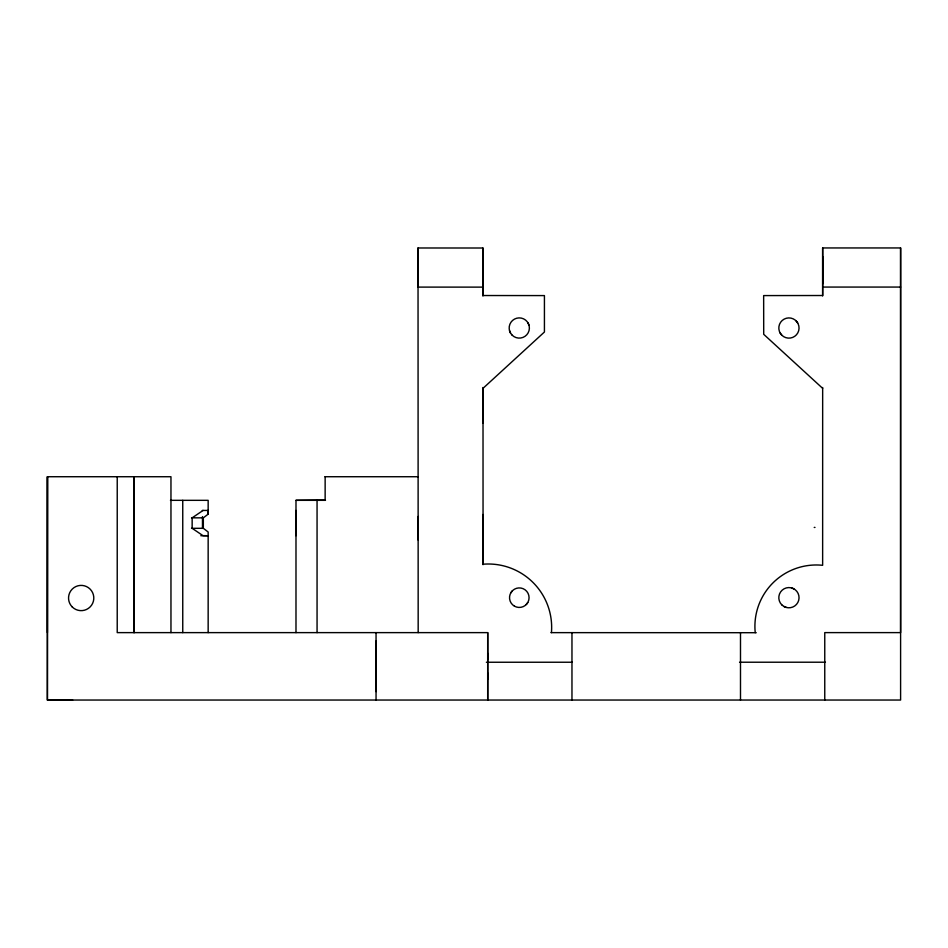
<?xml version="1.0" encoding="UTF-8"?>
<svg xmlns="http://www.w3.org/2000/svg" width="948" height="948" viewBox="0 0 948 948"><rect width="100%" height="100%" fill="white"/><g stroke="black" fill="none" stroke-linecap="round" stroke-linejoin="round"><path stroke-width="1.42" d="M170.96 632.624L170.96 476.737L47.4 476.726L47.4 700.039L72.676 700.051M47.566 476.726L47.4 700.039L900.6 700.039L900.6 247.949L822.651 247.949L822.651 295.515L763.65 295.586L763.709 334.312L822.639 388.336M117.232 476.726L117.22 632.624L487.699 632.624L487.699 700.051L487.699 632.624M182.751 632.624L182.751 500.331M191.52 517.845L203.334 517.845L208.157 514.148L208.157 500.331L170.462 500.331M295.989 535.715L295.989 532.954M295.989 510.439L295.989 533.143M317.059 632.624L317.059 500.129L325.14 500.129L325.14 476.726M376.048 700.051L376.048 632.612M418.175 540.052L418.175 516.47M418.056 283.274L418.044 273.747M482.959 281.888L482.947 283.689L482.911 248.009L418.021 247.985L418.175 632.612M482.888 259.468L482.876 295.989M482.923 258.531L482.935 256.73L482.923 266.72M487.699 679.349L487.699 673.056M487.699 659.583L487.699 653.302M740.495 700.039L740.495 632.612M822.722 281.888L822.722 283.689L822.722 256.73L822.722 258.531M824.76 700.039L824.76 632.612L900.6 632.612L900.6 247.949M482.982 275.465L482.982 295.527L544.425 295.586L544.425 332.013L483.006 388.336L483.065 564.214A63.374 63.374 0 0 1 551.44 632.612M510.842 592.796L512.394 590.77M526.211 604.587L527.763 602.561M203.085 510.439L192.148 517.845L192.148 528.309L202.955 535.632L208.157 535.715L200.834 535.715M295.989 632.624L295.989 500.331L317.059 500.129M814.225 527.42L814.996 527.42M822.651 287.066L900.6 287.066M324.986 476.726L418.175 476.737M295.989 500.331L325.484 500.331M202.291 510.439L208.157 510.439L208.157 514.148M191.52 528.309L203.334 528.309L208.157 532.006L208.157 632.624M550.989 632.636L756.231 632.707M486.371 662.249L572.248 662.237M739.559 662.225L825.435 662.214M791.544 587.914L793.986 588.921M783.866 606.436L786.307 607.443M796.095 320.874L797.695 322.972M780.18 333.08L781.792 335.177A10.108 10.108 0 0 0 798.702 330.639A10.108 10.108 0 0 0 786.319 318.255A10.108 10.108 0 0 0 781.792 335.177M528.036 322.936L529.043 325.377M509.514 330.615L510.522 333.056M482.911 248.009L482.947 263.461M418.021 247.985L418.056 259.444M482.935 387.519L482.947 422.962M483.006 514.491L483.03 564.688M418.068 266.767L418.044 256.766L417.985 287.102L482.959 287.126L482.959 276.946M418.056 279.79L418.056 281.923M822.651 247.949L822.651 295.93M822.663 387.519L822.639 565.304A61.395 61.395 0 0 0 755.236 632.695M571.964 632.612L571.964 700.039M418.044 260.724L418.044 263.508M376.036 641.038L376.048 691.602M203.334 517.845L203.334 528.309M202.481 516.601L202.481 528.427M47.4 476.726L47.4 632.624M134.083 476.726L134.071 632.624L134.083 476.726M72.238 606.957A12.644 12.644 0 0 0 93.378 601.293A12.644 12.644 0 0 0 77.902 585.817A12.644 12.644 0 0 0 72.238 606.957M781.78 604.836A10.108 10.108 0 0 0 798.702 600.297A10.108 10.108 0 0 0 786.319 587.914A10.108 10.108 0 0 0 781.78 604.836M512.121 335.142A10.108 10.108 0 0 0 529.043 330.615A10.108 10.108 0 0 0 516.66 318.232A10.108 10.108 0 0 0 512.121 335.142M514.42 606.139A9.764 9.764 0 0 0 529.067 597.678A9.764 9.764 0 0 0 514.42 589.218A9.764 9.764 0 0 0 514.42 606.139"/></g></svg>
